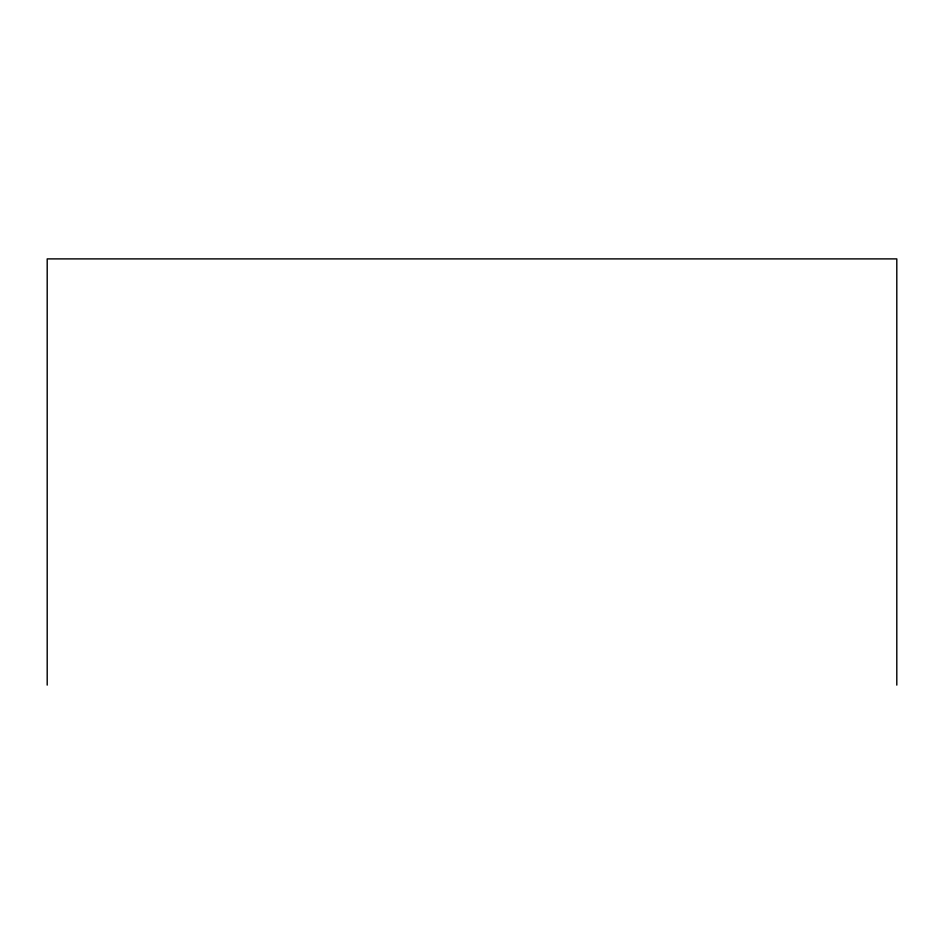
<?xml version="1.0" encoding="UTF-8"?>
<svg xmlns="http://www.w3.org/2000/svg" width="944" height="944" viewBox="0 0 944 944"><rect width="100%" height="100%" fill="white"/><g stroke="black" fill="none" stroke-linecap="round" stroke-linejoin="round"><path stroke-width="1.42" d="M896.8 685.108L896.8 258.892L47.2 258.892L47.2 685.108"/></g></svg>
